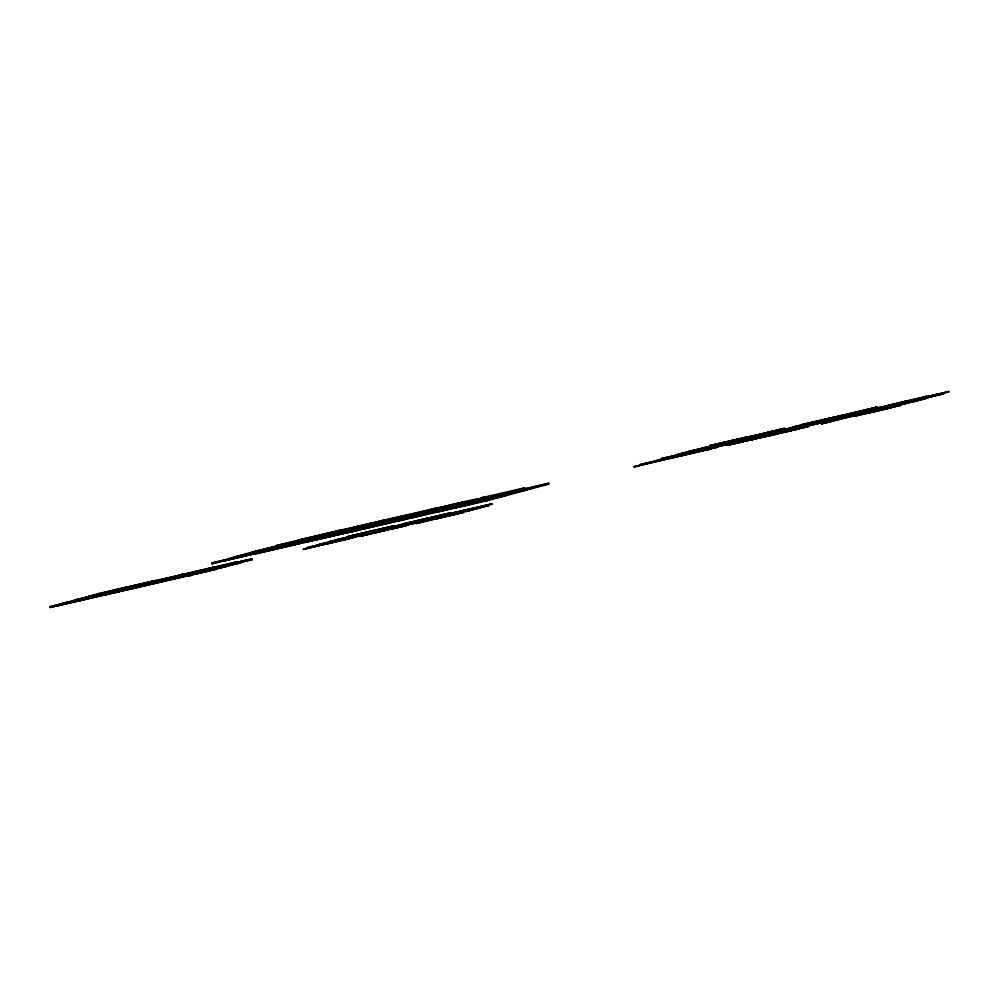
<?xml version="1.0" encoding="UTF-8"?>
<svg xmlns="http://www.w3.org/2000/svg" width="999" height="999" viewBox="0 0 999 999"><rect width="100%" height="100%" fill="white"/><g stroke="black" fill="none" stroke-linecap="round" stroke-linejoin="round"><path stroke-width="1.5" d="M74.051 601.311C73.689 602.285 75.599 600.911 85.664 598.176M75.162 601.061L74.85 601.748L75.824 600.886M127.797 588.723L127.61 587.924L78.421 600.187C80.295 600.899 75.862 601.972 77.223 600.486M78.072 601.111L77.123 600.486L77.31 601.286M86.276 598.826L86.289 597.926M87.825 597.502L88.012 598.301M87.475 597.627L87.35 598.476M87.7 597.564L87.662 598.413L87.587 597.627M91.271 596.715L91.458 597.514L88.187 597.877M96.491 595.254L88.911 597.739L90.085 597.015M89.735 597.127L90.185 597.764L89.81 597.177M90.385 596.952C92.195 597.09 89.648 598.226 90.734 596.84M99.663 595.042L99.788 594.28M100.787 594.792C99.688 592.769 101.261 596.053 100.025 594.218M101.286 593.955C103.759 594.53 96.978 593.556 95.704 595.716M111.988 590.983L112.175 591.783M113.174 590.684L114.897 590.309M116.171 590.059L116.621 590.696L116.433 589.897M116.321 589.947L116.146 590.471M125.2 587.824L115.722 589.909L116.471 589.66M125.824 588.024L125.375 587.387M126.036 587.212L126.486 587.849L131.993 586.525M128.596 587.462L127.622 587.612L127.747 586.838M133.591 586.413L127.697 587.537L128.409 586.663M131.306 588.049C133.179 588.773 128.746 589.835 130.107 588.349M130.956 588.973L130.769 588.174M130.832 589.023L130.644 588.236M132.904 587.687L133.092 588.486L133.017 587.687M133.866 588.311L133.679 587.512L133.741 588.361M134.403 588.186L134.216 587.387M142.957 584.89L142.832 585.651M143.269 584.827L143.719 585.451L143.619 584.702M143.681 585.564L143.494 584.765M136.139 587.462L144.405 585.426L144.992 584.452M146.054 585.014L145.642 584.278M145.742 584.989L145.866 584.215M145.704 585.127L145.529 584.328M146.628 584.79L145.604 584.378M146.179 584.153C147.989 584.29 145.442 585.426 146.528 584.04M155.519 581.905L156.431 581.381M156.231 581.356L156.418 582.155L156.468 581.231M156.119 581.356L156.806 581.93L160.427 580.531M157.455 581.743L157.068 581.156L157.705 581.755L158.716 580.744M168.843 578.746L167.657 578.945L167.782 578.184M168.307 578.771L168.431 578.009M169.318 577.772L169.268 578.683L168.656 577.946M168.794 578.846L168.319 578.059M169.193 578.533L169.281 577.909M170.692 577.509L171.566 577.272M171.441 578.046L182.442 574.437L177.984 575.636M172.502 576.898C171.928 578.596 173.951 577.509 172.765 576.972M180.994 575.024L181.643 574.9M182.28 575.049L181.818 574.413M183.729 574.837L183.541 574.038L185.215 574.05M179.37 575.986L184.378 574.662L184.191 573.863M186.089 576.348C185.739 574.138 191.084 577.672 192.869 574.163M161.526 581.118L161.713 581.918L186.738 576.173L186.551 575.374M186.438 575.436L186.626 576.236M189.997 574.587C191.883 575.299 187.45 576.373 188.811 574.887M189.648 575.511L189.198 574.875L190.722 574.5M189.348 574.762L189.535 575.561M198.589 573.001L198.489 572.527M199.763 572.027L199.251 572.814M200.374 571.503L200.2 570.704M200.125 572.577C201.049 570.279 202.909 572.764 202.322 571.241M201.311 571.528L201.773 572.165L201.661 571.416M201.835 571.041L201.386 570.404M202.198 571.291L202.185 572.002M202.859 571.116L203.034 571.915L197.64 572.714M210.714 568.856L210.901 569.655M218.294 567.082L211.089 569.168L211.488 569.88L232.555 563.898M180.282 575.137L155.607 580.456L105.744 593.918L105.931 594.717L159.415 582.442L159.241 581.643L212.824 567.295M237.912 562.412L237.725 561.613L212.7 567.357L213.149 567.994L213.361 567.182M213.249 568.943L213.624 568.181M213.361 568.344L245.317 560.451L214.498 567.819L214.585 568.743L214.285 568.006M214.385 568.718L214.51 567.944M142.944 584.715L142.757 583.928L226.486 564.71L226.348 565.484M227.672 564.41L228.122 565.047L233.666 563.561M254.295 554.108C250.499 555.182 255.644 551.76 254.832 553.983M253.559 553.471L254.008 554.108L254.121 553.309M269.28 549.837L222.515 561.288L261.214 552.297L257.168 553.483L256.98 552.697M232.33 558.379L273.152 549.013C272.203 546.253 280.195 549.113 281.393 546.853M272.839 548.975L274.438 547.814M278.134 547.065L278.584 547.702M279.495 546.615L277.647 547.976L286.713 545.904L267.52 550.649M280.032 546.49L280.207 547.29M295.667 542.932L295.479 542.132M295.379 542.944L294.917 542.307L296.391 541.908M299.438 541.221L298.052 542.007L306.693 538.961L276.561 545.879M300.162 541.895L300.287 541.133M316.608 536.838L317.27 536.251M317.008 536.413L319.355 536.463M318.556 536.75L318.369 535.951L276.036 545.666L276.224 546.465M317.432 536.226L317.994 536.925M320.941 535.826L321.765 535.214M321.84 535.951L321.391 535.314M322.515 535.839L322.053 535.202L321.953 536.013M338.024 531.056L338.848 530.444L339.31 531.081M343.281 529.845L341.183 529.957L341.059 530.719M347.29 532.767L345.879 533.041L346.004 532.267M346.541 532.142L347.003 532.779L347.103 531.967M346.191 533.066L348.089 532.479L347.64 531.843M351.248 531.868L349.837 532.13L349.962 531.356M350.499 531.231L350.949 531.868L351.061 531.068M351.548 531.118L352.048 531.58L350.149 532.155M366.758 527.072L367.42 526.485L367.682 527.322M368.044 527.097L368.519 526.186M368.144 527.16L367.957 526.361M367.607 527.285L369.917 525.973M371.116 525.736L372.477 525.274M371.915 525.449C371.99 526.598 374.2 525.998 373.014 525.162M388.648 521.603L387.25 521.865L387.375 521.091M390.921 520.916L390.472 520.279M393.893 520.829L391.433 521.116L391.333 520.192M394.88 520.004L394.468 519.53M408.666 516.083L408.791 515.309M409.727 516.021L410.264 514.91M409.328 515.184L409.515 515.984M412.35 515.134L411.888 514.497M412.749 514.41L414.223 514.01L414.485 514.747L413.948 514.173M413.286 514.285L415.184 514.485L414.56 514.785M415.309 513.711L413.761 514.597M431.181 510.002L431.843 509.115L432.03 509.902M431.206 510.039L430.744 509.403M434.165 508.616L436.113 508.229L435.976 509.003M434.702 508.503L436.251 508.841M439.535 510.814C437.487 512.375 445.304 509.615 448.364 509.028L464.373 504.245L464.635 504.982L464.835 504.245M397.752 520.354L397.939 521.153L440.272 511.438L440.084 510.639M443.481 509.902C444.967 511.575 441.233 509.665 443.219 510.764L444.23 510.526L444.043 509.727M444.58 509.602L444.767 510.402L487.1 500.699L505.944 495.604L505.769 494.805L480.969 501.436L416.795 516.058L416.608 515.259L527.372 489.822L527.185 489.023L508.329 494.118L508.516 494.905L211.788 563.011L211.963 563.811L258.291 552.809M458.653 506.031L462.512 505.044M460.664 505.993L460.489 505.194L459.665 506.218M462.612 505.132L466.933 503.796C470.729 504.17 485.839 497.714 486.051 499.188M463.436 504.52L463.623 505.319M464.098 504.408L464.547 505.044M465.646 504.745L465.534 504.108M464.523 504.22L465.084 504.92M481.156 499.95L492.307 496.79M438.211 510.277L438.024 509.478L480.357 499.762C489.023 498.763 479.058 499.213 482.092 500.212M481.58 498.164L393.931 521.228L394.106 522.027L304.957 542.482L304.77 541.683L323.626 536.588L412.774 516.133L412.962 516.933L394.817 521.103M482.679 497.864L483.816 497.29L483.691 498.051M485.114 499.05L485.789 498.464M487.062 498.963L486.875 498.164L485.876 498.389M486.775 498.976L486.326 498.339M487.599 498.838L487.412 498.039L548.601 483.241L548.788 484.04L529.932 489.123L416.945 514.985M504.045 493.768L462.013 502.997L462.2 503.796M505.357 493.481L504.233 494.093L506.53 493.269M505.444 493.556L524.737 487.837L524.925 488.636L513.324 491.77M869.018 410.464L886.3 406.705M100.674 594.03L100.887 595.204L79.957 599.999L101.661 594.542M104.308 594.043L104.121 593.244M123.314 589.298L112.288 591.046L133.716 586.338M113.524 590.571L133.654 586.076M115.784 590.072L115.422 590.909M115.622 590.983L115.434 590.184L115.971 590.871M143.456 585.614L112.762 592.794L137.238 587.05L114.56 592.594M172.228 577.097L172.415 577.897M197.864 572.327L198.052 573.126M200.849 570.529L199.9 571.191M198.526 572.14L198.938 572.877M198.751 572.09L198.626 572.852M199.413 571.903L199.588 572.702M206.306 569.742L213.811 567.807M215.172 567.769L215.359 568.568M214.348 568.856L214.161 568.056M224.288 566.058L224.425 565.284L224.101 565.971M224.95 565.884L224.763 565.084M312.412 538.736L306.356 540.659L312.412 538.736C300.974 542.544 286.638 542.707 276.261 548.201M278.396 546.903L276.636 547.789M278.746 547.689L278.559 546.89M298.676 542.182L298.501 541.383L294.093 542.919L295.192 542.619M295.854 542.032L296.041 542.832L295.929 542.07M296.016 542.007L296.953 541.733L254.62 551.448L254.807 552.247M296.204 542.807L296.703 541.933M299.812 541.121L300 541.92M315.534 536.813L319.917 535.601M317.62 537.025L317.744 536.251M319.493 535.901C338.536 530.844 313.898 536.001 324.25 534.715L384.053 520.117L384.24 520.916M338.848 530.444L337.1 531.63M365.959 526.885L366.146 527.672M371.378 525.574L370.442 525.849M484.365 499.637L504.27 494.493L460.002 505.244L459.902 506.256M461.501 504.857L460.751 505.931M480.094 499.925L495.879 496.203L493.456 497.14M506.068 493.731L505.881 492.932L504.882 493.169L501.773 493.981L501.96 494.78M503.246 493.581L502.31 493.856M374.388 523.863L374.912 523.851M394.48 518.693L394.98 518.668M336.563 532.842L337.212 532.629L336.213 532.817M354.458 527.772L355.257 527.622L353.471 527.822L355.194 527.36L343.731 529.87L349.488 528.571M377.872 530.594L374.375 531.093L383.042 529.033L379.62 529.77M379.757 530.094L383.104 529.308M763.748 434.253L752.409 436.613L766.845 433.191L752.884 436.276M765.134 433.666L766.907 433.466L761.201 434.677M142.133 584.565L139.947 585.002M386.913 528.346L470.292 508.841L461.513 511.426M521.853 490.359L522.502 490.159L510.477 493.106M915.196 400.199L943.793 393.756L920.703 399.275L934.102 395.729M925.012 398.264L934.165 395.991M141.234 584.815L143.819 584.315M363.736 525.724L364.822 525.399L361.601 526.023M363.798 525.986L364.885 525.661L364.073 525.786M397.202 520.854L355.232 530.744L387.575 522.814L381.868 524.038M378.858 530.157L388.773 527.697L386.85 528.071M769.48 432.679L777.135 431.318L769.417 432.417M83.729 598.251L83.079 598.451L85.002 598.076M268.007 548.551L266.92 548.876L267.707 548.763M223.664 565.559L222.964 565.771L225.112 565.334M314.91 538.948L315.272 538.773M501.311 494.43L500.149 494.767L548.601 483.241M501.373 494.692L500.212 495.042L503.771 494.305M470.691 509.178L470.529 509.29M912.911 400L911.75 400.349L937.249 394.293L934.889 395.217M900.436 403.034L915.896 399.188L910.189 400.974M121.816 588.723L123.776 588.349L121.291 588.935M331.518 532.842L330.719 533.079L334.79 532.23M448.126 507.467L447.152 507.754L459.94 504.982M439.385 510.039L448.189 507.729M368.706 531.793L370.679 531.431M368.768 532.055L393.531 525.936L348.701 536.288L393.531 525.936M743.056 438.149L742.257 438.374L751.86 436.276M743.119 438.411L742.319 438.648L744.205 438.286M859.789 413.299L858.815 413.586L880.119 408.878L849.375 415.784L854.694 414.31M117.258 591.083L117.72 590.896M117.32 591.346L117.782 591.158M130.407 587.837L131.044 587.649L128.871 588.049L130.981 587.375L128.809 587.787M345.691 530.744L346.753 530.432L345.367 530.631M345.754 531.006L346.815 530.694L345.429 530.906M110.002 591.945L123.339 588.823M311.825 538.224L310.951 538.473L314.523 537.749M203.321 570.541L207.829 569.605M356.893 535.027L358.516 534.74M450.274 513.886L451.623 513.374M723.363 443.531L722.489 443.781L726.061 443.044M723.426 443.793L722.552 444.043L726.123 443.319M878.895 407.854L877.984 408.116L886.413 406.281M154.196 581.58L153.521 581.768L155.357 581.43M184.078 575.774L183.429 575.961L192.72 574.163L184.141 576.048M384.328 521.091L385.439 520.766M797.04 426.336L795.928 426.66L811.525 423.439L795.991 426.923L797.102 426.598M734.315 440.422L733.079 440.834L747.789 436.775L709.702 445.629L738.186 439.098L733.004 440.509L735.851 440.284M197.352 571.952L202.26 570.616M445.067 514.797L444.168 515.084L463.336 510.714L453.421 513.723M445.129 515.059L444.23 515.347L449.125 514.298M870.316 409.815L868.818 410.289L907.167 401.198L878.346 407.854L898.089 403.696M114.76 591.396L114.947 592.182L103.634 595.242L50.137 607.517L49.95 606.718L61.264 603.658L116.296 590.971L116.483 591.77L89.922 597.926L89.972 597.015M99.5 594.767L62.8 603.246L63.062 604.22L64.71 603.496M153.496 581.78L153.309 580.981L99.813 593.256L88.499 596.303L88.686 597.102M211.788 563.011L280.344 546.515M233.504 558.329L233.204 557.23L252.06 552.135L294.393 542.432M254.62 551.448L315.809 536.65M276.036 545.666L337.225 530.856M60.115 604.47L108.854 592.769L87.175 598.101M72.852 601.023L74.575 600.561M82.505 598.139L112.175 591.308M88.824 596.428L114.535 590.759M234.74 557.729L228.621 558.816L276.386 547.427M249.912 553.346L297.964 541.92M266.046 548.713L306.693 538.961M298.164 540.322L301.024 539.547M228.684 559.09L309.952 539.772L271.353 549.05M50.137 607.517L60.04 604.845M62.987 604.045L72.89 601.373L69.081 602.385L70.929 601.673M78.671 599.812L82.905 598.663M211.963 563.811L230.819 558.728L230.632 557.929M244.992 554.895L249.338 553.721M256.256 551.86L260.602 550.674M263.511 549.9L267.857 548.726M282.03 544.892L286.376 543.718M75.512 600.849L79.895 599.737M69.018 602.11L110.452 592.295M76.96 600.649L78.734 600.212M87.787 597.652L86.826 597.802M88.024 597.589L89.386 598.051M88.923 597.414L91.583 596.74M100.874 594.118L102.235 594.58M101.773 593.943L104.433 593.269M112.288 591.046L109.415 591.833L111.563 591.396M113.724 590.646L114.373 590.471M114.635 590.471L118.831 589.023L114.823 590.272L115.01 591.071M125.687 587.412L126.349 587.237M127.485 587L129.42 586.85M74.026 601.635L74.688 601.46M75.325 601.336L75.986 601.161M61.538 603.796L100.887 595.204M86.001 598.413L86.651 598.226M87.949 597.926L87.3 598.114L89.96 597.602L87.462 598.051M99.725 594.705L100.799 594.467M101.036 594.405L101.686 594.23M106.269 592.857L112.512 590.921M125.849 587.699L126.511 587.524M74.188 601.922L74.85 601.748M76.935 600.973L77.597 600.799M102.435 595.354L81.144 599.962L107.08 593.818L79.62 600.337M83.466 599.612L86.913 598.401M89.785 597.502L90.859 597.265L87.2 597.902M91.096 597.202L96.054 596.166M101.761 594.268L102.41 594.093M105.195 593.718L102.585 593.656L127.61 587.924M111.863 591.745L116.571 590.322M116.796 590.259L116.97 589.772M127.46 587.325L128.109 587.15M101.948 594.967L76.461 601.473L76.274 600.674M87.275 598.438L88.811 598.014M89.073 598.026L92.62 597.115L91.683 597.027M97.04 595.953L91.896 597.052M101.923 594.555L102.572 594.38M112.225 591.858L124.063 588.374M252.747 553.758L254.97 553.209M185.127 575.499L184.94 574.7L75.649 599.775L153.309 580.981M252.735 554.083L253.821 553.796M254.033 553.783L255.132 553.496M256.706 552.859L258.916 552.297L258.791 553.071L301.124 543.356L356.543 529.482L346.803 532.055M237.762 557.042L263.299 550.636M272.677 548.701L273.776 548.401M295.404 542.619L296.666 542.22M298.077 541.683L349.875 529.22M318.082 536.438L316.346 536.525M318.294 536.438L384.053 520.117M339.335 530.756L337.762 530.744M340.909 530.119L343.119 529.57M256.693 553.184L257.804 552.559L258.254 553.196M279.408 547.09L280.507 546.803M284.203 545.804L288.748 544.867M313.124 537.874L339.435 531.456L331.343 533.841M322.24 535.526L323.339 535.227M107.08 593.818L83.404 599.35M140.934 585.801L112.7 592.532L168.819 579.632M137.225 586.138L125.637 589.035L176.386 576.51M200.549 570.566L202.198 569.83L151.261 582.117M252.897 554.37L255.107 553.821M256.855 553.458L257.942 553.171M268.494 549.825L255.657 552.947L255.844 553.746L295.754 544.118M271.016 550.024L263.699 551.398L265.846 551.111M267.457 550.387L269.53 550.112M276.798 548.076L278.209 547.802M278.271 547.677L279.358 547.377M295.105 543.106L296.328 542.045M299.688 541.895L301.099 541.633M306.393 539.872L312.799 538.349M321.104 536.113L322.202 535.814L320.292 535.614M324.5 534.977L326.461 534.165M338.236 531.268L335.164 531.818M107.143 594.08L78.958 600.836M112.7 592.532L163.711 580.506M261.214 552.297L270.866 549.75M272.19 549.338L274.7 548.651L274.513 547.852M285.389 545.829L290.809 544.368M301.623 541.508C296.366 543.194 302.622 540.409 299.9 541.058L300.087 541.858M314.835 537.874L318.943 536.763L318.756 535.963M323.551 535.514L321.503 536.076L321.316 535.277M116.483 591.77L123.551 589.86M147.84 583.304L125.574 588.773M315.284 537.962L321.391 536.313L249.85 553.084M339.435 531.456L328.459 534.253M105.931 594.717L239.373 563.124L239.186 562.325L185.339 574.762M128.671 588.573L118.781 591.246L118.594 590.446M135.876 586.625L131.631 587.774L131.443 586.975M118.931 591.42L139.735 586.65L118.931 591.42L120.667 590.659M129.845 588.511L131.618 588.086M161.975 580.694L135.477 587.237M153.621 582.38L144.917 584.403L145.105 585.202L141.671 585.289L142.258 585.926M157.318 581.143L154.508 582.105M170.33 577.959L161.301 580.269M180.22 574.875L182.78 574.213L182.954 575.012M309.952 539.772L272.927 548.788M129.82 588.836L130.469 588.661M132.755 587.849L133.404 587.674M136.251 586.775L133.779 587.412M143.332 585.189L140.022 585.726M144.718 584.615L145.379 584.44M146.716 584.128L147.065 583.916M156.181 581.718L152.722 582.305M157.567 581.143L158.229 580.968M159.503 580.993L158.379 580.769L162.912 579.944M167.495 578.671L168.144 578.496M168.369 578.433L169.031 578.259M170.417 577.672L171.079 577.497M183.267 574.2L183.928 574.025M185.04 573.776L184.078 573.926M301.923 541.021L362.625 525.899L362.812 526.698L358.466 527.872M131.119 588.536L131.781 588.361M132.73 588.174L133.391 587.999M137.238 587.05L134.291 588.161L138.037 587.3M139.673 586.388L138.486 587M143.094 585.314L143.744 585.127M143.968 585.077L145.355 584.765M145.579 584.702L146.653 584.465M146.878 584.403L147.54 584.228M152.173 583.016L155.032 582.242M156.818 581.605L158.204 581.293M168.794 578.371L169.443 578.196M171.279 577.759L172.352 577.522M172.59 577.459L173.239 577.285M183.254 574.525L183.903 574.35M333.629 534.74L326.373 536.7L326.186 535.901L434.203 510.352L434.378 511.151M347.789 530.919L347.602 530.119L366.458 525.024L455.619 504.57L455.806 505.369M369.205 525.124L369.018 524.325L387.874 519.243L477.035 498.788M129.982 589.123L130.644 588.948M131.094 588.861L131.756 588.686M143.956 585.402L144.605 585.214M144.855 585.227L150.986 583.366M155.494 582.155L152.048 583.079L157.792 581.73M260.002 552.684L299.138 543.543L263.699 551.398M134.665 588.024L132.255 588.673L132.068 587.874L134.678 587.487M169.505 578.558L164.41 579.707M176.411 576.798L174.763 577.522M381.78 523.588L316.333 539.198M326.748 536.388L329.495 535.639M412.475 514.572L465.534 501.535L380.582 521.84M390.821 518.793L423.526 511.575M323.988 537.187L329.795 535.614M339.31 532.991L383.479 522.052M379.882 522.09L383.391 520.804M189.448 573.788L185.514 574.875L252.223 559.652L252.035 558.853L227.023 564.585L228.147 564.722M211.9 567.644L213.674 567.207M304.957 542.482L323.813 537.387M351.623 529.945L348.813 530.993M359.39 527.784L363.748 526.61M176.623 577.31L175.137 577.984M345.367 532.704L357.23 530.144L316.458 539.722L379.533 524.7M348.601 530.856L357.13 528.271M176.686 577.572L174.725 577.772L176.511 577.572M186.526 574.862L189.398 573.638M213.174 567.669L213.836 567.482M159.415 582.442L180.757 576.685M183.054 576.161L185.876 575.387M188.536 575.049L194.256 573.289L187.862 575.074L188.049 575.874M226.411 564.672L237.725 561.613M345.741 532.43L347.952 531.88M398.489 519.642L401.348 519.155L349.7 531.518M368.444 526.673L369.53 526.373L326.685 536.113M370.067 525.836L422.565 513.149L386.001 521.928M390.784 520.304L386.001 521.815M385.951 521.078L412.2 514.522M423.464 511.313L412.899 514.26L413.087 515.059M433.154 508.853L428.971 510.214M200.524 572.677L216.696 568.756L174.425 578.633M185.627 575.711L186.289 575.536M186.751 575.461L187.4 575.287M200.262 571.815L195.28 573.513M200.512 571.815L203.172 571.141M210.452 569.018L211.101 568.843M211.913 568.556L213.274 568.631L191.234 573.826L210.477 569.23L207.755 569.805M226.211 564.872L227.984 564.447M369.642 526.136L373.326 525.187M391.059 520.354L397.265 518.493M433.903 508.778L436.113 508.229M185.614 576.036L186.264 575.861M186.913 575.749L187.575 575.561M211.726 569.043L225.462 565.084M230.12 564.023L232.005 563.798L225.899 565.009M345.716 532.754L346.815 532.455M347.015 532.455L348.114 532.155M387.088 521.578L388.174 521.291M390.946 520.591L389.373 520.579M408.504 515.796L409.59 515.509M409.802 515.496L410.739 514.922L410.527 515.759M412.362 514.81L410.801 514.797M431.019 509.715L417.145 513.174M431.218 509.715L432.317 509.415M188.524 575.374L189.173 575.199M189.822 575.074L198.901 572.976M201.149 571.965L188.948 575.511M201.373 571.903L202.447 571.665M202.672 571.603L203.334 571.428M213.998 568.493L213.336 568.668L226.336 565.796L226.523 566.595L188.886 575.686L188.699 574.887M214.223 568.431L220.579 566.533M216.533 567.907L218.282 567.707M220.454 566.845L225.899 565.684L225.712 564.885L199.45 571.028M345.879 533.041L348.089 532.479M349.675 531.843L350.761 531.555M350.974 531.543L357.167 529.882M351.923 531.168L361.238 528.783L359.215 529.607M367.033 527.272L359.478 529.42M366.496 526.76L369.505 526.698M372.39 525.761L373.489 525.462M379.245 523.926L381.468 523.601M383.266 522.827L385.651 522.19M387.25 521.865L388.336 521.565M391.034 520.679L392.132 520.379M394.905 519.68L393.331 519.667M405.232 516.958L410.876 515.534M425.224 511.488L432.592 509.215M435.177 508.803L436.276 508.516M185.777 576.323L187.55 575.886M200.399 572.415L194.181 573.975M200.649 572.427L207.68 570.579M210.589 569.617L219.618 567.682M358.479 530.119L348.826 532.417L348.651 531.618L355.619 529.795M371.578 526.273L378.221 524.475M391.196 520.954L392.295 520.666M408.978 516.108L410.601 515.696M421.303 512.849L433.341 509.652M117.245 591.658L117.058 590.859L239.186 562.325M252.035 558.853L240.734 561.9L240.909 562.699M391.521 520.991L392.607 520.691M413.474 515.084L415.497 514.51M218.968 568.194L232.48 564.485L218.906 567.932M434.565 510.214L431.718 510.976M456.493 504.195L452.372 505.094L455.307 504.582M455.644 504.782L452.947 505.781M481.605 497.839L483.816 497.29M419.742 514.76L452.285 507.292L441.633 510.289L441.82 511.088M439.373 509.74L516.121 491.658L462.624 504.807M505.919 493.868L505.194 493.194L457.28 504.982L481.393 499.475M483.978 497.564L482.405 497.552L524.737 487.837M394.106 522.027L413.898 516.845M425.162 513.798L326.186 535.901M438.399 510.064L527.622 488.886M477.222 499.587L466.383 502.547L469.78 501.86M427.609 513.586L409.99 518.244L422.702 514.81M420.629 515.746L427.672 513.848M452.285 507.292L444.78 509.602M495.629 495.891L457.217 504.72L465.596 502.659M438.723 511.101L440.934 510.539M462.35 504.757L457.892 506.168M483.766 498.976L479.557 500.324M500.811 494.83L484.04 499.013L487.724 498.064M438.698 511.426L439.797 511.126M442.682 510.189L482.355 500.399M481.543 499.85L482.629 499.562M515.771 491.533L525.649 488.723L480.107 499.875M505.469 493.231L507.842 492.969M440.01 511.126L441.096 510.826M442.657 510.514L443.756 510.214M443.956 510.214L445.054 509.915M463.911 504.832L465.172 504.433M465.384 504.433L465.996 503.821M483.928 499.263L347.602 530.119M486.588 498.651L484.852 498.738M486.8 498.651L487.887 498.351M489.335 497.964L492.157 497.202L472.377 501.386M438.861 511.7L441.071 511.151M443.256 510.202L462.5 505.369M475.199 501.948L480.756 500.624M307.005 547.539L355.869 536.388L330.894 541.982M319.755 544.105L368.306 533.029L350.849 536.75L362.974 533.566M329.458 541.483L360.015 534.465M335.776 539.772L358.691 534.727L335.839 540.047M348.701 536.288L350.412 535.826L348.763 536.55M460.989 506.043L457.242 507.33L462.075 505.669L461.888 504.87M462.774 505.407L466.446 504.458M468.668 503.833L472.739 502.734M476.585 501.86L480.507 500.511M487.874 498.676L479.807 500.824M501.136 495.067L503.508 494.418M307.068 547.814L331.693 541.733M504.27 494.493L488.986 498.276M525.649 488.723L515.709 491.271M348.014 539.073L349.338 538.436L325.911 544.18C330.294 542.757 321.69 545.017 326.648 543.943L303.421 549.35L333.229 542.17L309.952 547.302M502.31 495.579L480.969 501.436M303.421 549.35L305.082 548.613M317.882 545.017L316.034 545.716L355.869 536.388M333.167 541.908L331.631 542.632M335.364 540.983L341.908 539.547M359.303 534.652L380.607 529.42L356.431 535.439L361.563 534.178M364.91 533.329L363.174 534.09M370.229 531.893L372.09 531.68M328.109 543.306L354.033 537.162L332.43 542.42M332.367 542.157C337.512 541.008 327.235 543.881 331.568 542.37M344.742 539.273L338.549 540.484L340.334 540.284M352.872 536.613L364.935 534.215L352.147 537.287M338.611 540.746L341.97 539.81M347.777 538.286L345.154 538.698L346.928 538.511M350.337 537.549L352.085 536.8L342.969 539.472M359.066 535.289L368.244 532.754M380.607 529.42L352.435 536.451L365.547 533.254M379.508 529.395L386.413 527.634L379.57 529.657M508.516 494.905L527.372 489.822M326.848 543.081L347.839 538.548M344.193 538.886L368.306 533.029M380.669 529.682L365.172 533.491M417.295 522.627L359.603 535.614L385.539 529.745M367.495 533.478L365.909 534.19L475.087 508.578M372.602 532.842L372.527 532.117L380.269 530.032L479.508 507.242L456.755 512.949M427.247 518.481L419.343 520.616L429.395 517.782L398.214 525.462L449.163 513.174L428.084 518.294M404.333 523.526L427.185 518.219M330.369 542.694L354.033 537.162M378.109 530.844L384.116 529.208L372.527 532.117M325.849 543.918L354.096 537.425M359.665 535.876L410.601 523.588L384.79 529.982M372.59 532.38L457.53 512.287M398.214 525.462L399.875 524.737M382.405 530.869L359.79 536.413L384.19 530.394M365.834 534.49L386.625 529.732M373.027 532.542L419.817 521.953L373.089 532.817M385.664 529.133L391.596 527.534M359.79 536.413L384.253 530.656M375.362 531.918L385.477 529.482M393.781 527.16L390.984 528.196M384.727 529.72L397.477 526.66L394.605 527.897L396.091 527.21M410.502 522.927C397.49 526.111 413.936 521.94 407.392 523.876M398.726 526.461L396.803 527.31L406.256 525.062L402.772 525.986L404.345 525.274M419.817 521.953L397.914 526.923L398.788 526.735M413.024 522.639L417.969 521.466L413.087 522.902M425.911 519.118L427.772 518.906M387.275 529.845L390.109 528.833L359.727 536.138M423.401 520.117L425.124 519.655M423.376 520.142L421.715 520.866L424.937 518.981M449.163 513.174L398.151 525.199M447.502 513.911L449.225 513.436M430.132 518.881L410.352 523.364L430.132 518.881L428.209 519.68M438.773 516.995C442.969 516.058 433.204 517.907 443.294 515.809L465.184 510.789L461.338 511.938M438.261 517.619L430.457 519.567L469.18 509.989L449.662 513.786L454.72 512.674M456.518 512.437L454.021 512.737L478.908 506.868M443.993 516.545L457.979 513.711L415.909 523.513L444.667 516.608M469.006 509.54L444.605 516.058L359.603 535.614M450 514.098L451.685 513.648M454.083 512.999L455.719 512.275M457.842 511.925L460.177 511.575M415.909 523.513L427.36 520.654M461.451 511.163L492.27 503.796L476.036 508.116M453.309 514.348L435.901 518.856L439.897 517.769M452.597 514.223L459.315 512.762M465.184 510.789L460.614 512.175M437.075 518.406L446.478 516.083L444.255 516.97M492.27 503.796L464.685 510.389L489.16 505.207L460.477 512.137M479.508 507.242L460.414 511.875M458.441 513.211L466.521 510.751L452.659 514.485L458.304 512.674M465.934 511.538L479.433 507.829L465.934 511.538L472.24 509.827M640.222 464.398L721.603 445.616L718.443 446.191M727.235 444.093L661.45 458.653L742.282 439.747L703.758 449.562M677.647 454.283L718.356 444.805M688.161 451.448L726.31 442.857L688.224 451.71L718.293 444.53M640.284 464.66L721.603 445.616M661.513 458.928L664.323 457.879M709.765 445.891L712.562 444.855M710.739 449.113L671.54 457.992L718.518 446.728L634.115 466.87L680.881 455.407M645.042 463.636L683.791 454.907L645.104 463.898L647.889 462.862M634.115 466.87L636.912 465.821M740.122 440.084L751.036 437.025L713.174 445.954L762.886 434.19L734.015 441.633M735.626 440.072L784.415 428.371L754.52 436.063M768.194 432.692L736.912 440.047L749.188 436.451M674.05 457.305L669.954 458.641M684.902 454.383L679.12 456.218L718.518 446.728M694.305 451.785L700.287 450.162L687.387 453.096M712.25 446.94L715.259 446.128L712.312 447.202M717.145 445.991L722.265 444.293M738.124 440.01L733.703 441.433L744.692 438.611M745.516 437.949L749.899 437.112M675.361 457.242L677.372 456.406M724.013 444.305L698.139 450.524L700.948 449.475M751.036 437.025L715.883 445.729M708.166 448.963L705.144 450.062L708.229 449.225M742.282 439.747L726.885 443.531M769.892 432.217L772.564 431.206L736.912 440.047M784.415 428.371L751.922 436.551M710.676 448.851L708.428 449.737M802.509 427.547L727.934 444.767L812.874 424.463L769.754 434.677M727.871 444.505L869.492 411.75L760.351 436.288M834.227 418.981L749.487 438.948L762.312 435.202L891.158 405.894M792.12 427.147L877.134 407.105L792.182 427.41L835.114 417.145M805.281 423.601L802.484 424.637L840.571 415.784M727.934 444.767L770.991 434.29M738.348 441.958L741.033 440.946M792.182 427.41L794.992 426.373M749.425 438.686L853.683 414.285L860.476 411.813L855.781 413.374M727.996 445.03L768.768 435.452L727.996 445.03L765.796 436.251L763.273 437.212M766.433 435.801L772.901 434.615L738.224 442.557L741.158 441.483M752.359 438.449L750.162 439.048L793.056 429.17L789.759 429.782M772.589 432.992L782.217 430.394M728.046 445.304L768.83 435.714M738.224 442.557L741.208 441.745M752.422 438.723L750.224 439.31L788.423 430.357M772.652 433.254L778.159 431.768M782.379 430.706L780.057 431.618M792.307 427.847L785.476 429.62L791.183 428.321M783.591 430.02L859.065 412.425M751.947 439.135L791.058 429.857L788.711 430.119M827.409 419.33L877.134 407.105M768.768 435.452L752.484 439.597L776.435 433.666M738.161 442.282L772.839 434.353M793.056 429.17L791.533 429.233L798.501 427.709M814.073 423.214L811.263 424.263L814.135 423.489M785.202 431.468L808.74 426.161L763.835 437.125L766.77 436.051M801.897 427.235L805.431 426.136L789.685 429.857L828.034 420.941L789.747 430.132M805.494 426.398L793.468 428.833L828.034 420.941M812.424 424.001L815.671 423.126M816.832 422.527L825.074 420.579L816.895 422.802M772.901 434.615L770.753 434.915M788.673 430.419L786.038 430.844L791.058 429.857M793.531 429.108L795.541 428.284M877.197 407.38L874.262 407.879M834.415 419.205L831.905 420.179M842.082 417.42L845.329 416.271L821.328 422.028M855.718 413.099L876.922 408.017M821.315 423.027L823.9 422.34M807.479 424.775L912.424 400.149M831.405 420.604L834.215 419.555M879.495 409.14L927.721 397.227L858.753 413.324L871.54 410.552M870.379 410.077L910.951 400.487M885.151 406.019L926.635 396.253L924.662 397.065M861.5 413.986L821.578 423.813L834.24 420.117L891.645 407.192L886.051 408.379M878.408 408.129L881.168 407.093M878.958 408.116L883.153 406.705M821.578 423.813L840.671 419.043M893.943 404.308L889.672 405.457L895.366 403.921M892.931 404.77L904.819 401.436L897.601 403.671M885.526 408.154L927.509 397.852L856.38 415.184L863.885 412.874L738.286 441.683M883.978 406.955L948.988 391.483L920.703 399.275M926.635 396.253L923.65 397.34M894.018 406.231L883.328 409.128L906.056 403.072L854.857 415.771L872.651 411.875L834.24 420.117M871.727 410.914L880.119 408.878M886.363 406.98L884.053 407.217L949.05 391.745M854.919 416.046L873.064 410.764L865.559 413.074M884.14 408.129L927.721 397.227M903.758 402.772L881.255 407.967M856.917 415.484L871.44 411.563M872.651 411.875L868.843 412.912L872.589 411.613M895.966 405.219L915.871 400.062L895.903 404.945M948.988 391.483L911.812 400.611M883.328 409.128L915.409 400.749L904.894 403.584M927.509 397.852L904.957 403.846M914.197 401.723L927.572 398.114M344.63 530.694L317.145 537.275M129.683 587.437L118.219 590.147M218.232 566.82L197.203 571.74L202.148 570.691M236.151 562.999L232.367 563.936M531.093 487.899L497.252 495.891M465.184 510.164L458.641 511.775M465.247 510.427L458.703 512.037M903.845 402.098L899.075 403.309M933.678 395.542L927.372 397.115M365.047 525.174L353.871 527.922M314.847 538.673L311.151 539.61M124.251 588.673L120.017 589.722M137.063 585.227L132.617 586.313M142.557 583.953L118.032 589.435L146.628 582.854M229.508 564.722L213.461 568.531M223.888 566.021L216.271 567.869M213.524 568.806L223.951 566.283M511.101 493.294L487.787 498.951M321.428 544.205L319.33 544.78L328.209 542.632M321.491 544.467L319.393 545.042L327.797 542.782M364.772 533.941L377.947 530.719L375.761 531.131M377.36 531.168L373.926 532.042M664.16 458.466L660.676 459.415L676.211 456.443L673.276 456.955M664.223 458.728L660.739 459.69L674.949 456.468L670.341 457.442L672.789 456.78M463.224 511.213L472.465 509.215M768.518 432.579L761.113 434.403M365.384 525.924L383.841 521.441M79.608 599.687L78.521 599.962L80.907 599.5L78.671 600.062M78.584 600.237L80.969 599.762L78.734 600.324L79.583 600.074M139.573 584.964L141.821 584.365L139.885 584.727M444.293 509.015L449.188 507.804M190.659 574.238L189.735 574.525M332.28 541.183L330.032 541.795L331.968 541.421M345.754 537.899L347.352 537.487M330.756 541.858L332.342 541.446M679.607 454.12L682.255 453.446M672.727 456.518L670.279 457.18L674.887 456.206M437.624 517.582L436.126 517.981L439.622 517.232L430.394 519.305L438.199 517.357M437.687 517.844L436.188 518.244L446.715 515.372L442.182 516.595M89.148 597.015L90.197 596.74M135.052 585.976L136.076 585.689L134.428 586.026M337.212 540.359L335.851 540.721L337.487 540.384M370.592 532.767L372.277 532.305L370.229 532.729M396.191 526.236L394.193 526.785L396.153 526.373M406.63 523.951L407.754 523.663M734.465 440.509L713.099 445.616L762.886 434.19M476.773 502.485L479.458 501.81M476.835 502.759L479.52 502.072M209.053 570.879L211.014 570.367L202.772 572.177M455.956 513.961L457.917 513.436L454.557 514.148M888.436 408.329L891.707 407.467L886.113 408.641M341.084 531.905L343.344 531.356M665.272 458.191L685.726 453.346M311.213 539.872L313.424 539.323M109.615 592.882L112.05 592.232M113.411 592.057L115.697 591.495M109.678 593.156L112.113 592.494M113.474 592.32L115.759 591.758M799.687 425.649L808.616 423.489M743.293 439.323L750.324 437.649M743.356 439.585L750.386 437.912M370.392 532.342L368.019 532.929L372.215 532.042L368.581 532.979M853.683 414.947L845.766 416.983L861.213 413.786L845.828 417.245L853.745 415.209M352.447 527.847L360.964 525.636L349.513 528.833M365.547 525.774L360.052 527.097L361.076 526.411M359.977 526.96L361.139 526.673M494.755 496.428L491.408 496.903M392.083 521.928L372.24 526.648M445.342 508.978L448.151 508.291M445.404 509.24L448.214 508.566M683.578 453.121L686.201 452.472M390.06 527.834L385.901 528.746L388.136 527.897M926.71 397.103L903.009 402.472L912.474 400.661M857.816 414.098L860.788 413.374M278.771 546.041L281.543 545.367M332.23 533.928L334.415 533.391M393.906 519.055L399.937 517.869M121.616 589.635L123.576 589.16M121.678 589.897L123.639 589.422M742.806 440.022L748.875 438.474L741.882 439.947M338.811 539.685L335.789 540.459L339.185 539.735M409.453 522.964C401.148 524.85 415.01 522.002 406.893 524.013M328.271 542.894L325.162 543.693L327.922 543.106M411.613 522.377L401.148 524.925L409.815 523.026M928.67 397.115L933.428 396.116M477.897 507.917L483.391 506.555L480.057 507.255M340.746 530.769L352.023 528.146M340.809 531.043L347.677 529.095M359.99 526.835L365.484 525.499M255.881 552.072L258.579 551.423M381.256 521.878L373.813 523.788L380.706 522.277M377.197 523.139L379.945 522.477M317.482 538.224L309.815 540.047M312.462 539.71L317.545 538.486M442.145 509.64L447.24 508.416M129.77 587.512L127.41 587.749L133.891 586.226M124.326 589.06L126.91 588.436M143.044 584.228L140.297 584.89L143.107 584.49M778.521 431.006L751.523 437.025M792.856 427.447L785.414 429.358L798.451 426.411L775.711 431.593L797.552 426.648M149.226 582.904L151.698 582.305M667.544 457.917L676.123 455.856M112.4 592.295L105.195 593.943M232.305 563.673L238.324 562.412M112.462 592.569L101.786 595.079M188.187 574.75L190.222 574.25M188.249 575.012L190.285 574.525M398.589 525.374L394.13 526.523L398.264 525.624M323.414 543.706L328.571 542.482M375.824 531.018L378.596 530.344M323.476 543.98L328.621 542.744M388.686 528.159L385.876 528.558L390.01 527.572M479.27 507.017L485.227 505.482L473.139 508.778M353.209 528.321L346.341 529.945M392.02 519.118L394.518 518.518M352.21 528.833L353.284 528.583M475.299 502.847L468.056 504.557M475.362 503.109L468.119 504.82M687.437 452.172L689.934 451.573M771.653 432.667L758.004 435.789M790.109 428.271L775.773 431.868L788.436 429.133M803.683 424.95L806.181 424.35M146.628 583.441L154.957 581.256L141.346 584.527L148.938 582.892M719.667 446.203L727.147 444.33L717.769 446.366M213.524 568.056L216.446 567.644M862.062 413.062L869.043 411.413M930.094 396.89L943.73 393.481L926.51 397.215M192.445 573.801L194.73 573.251L191.234 574.013M192.507 574.063L194.793 573.526L191.296 574.275M334.64 540.609L337.637 539.885M349.712 536.913L352.697 536.188M366.92 532.804L373.501 531.118L366.983 533.066M334.702 540.871L337.699 540.159M384.59 529.12L378.921 530.419M354.695 536.688L359.178 535.551L352.934 536.888M354.757 536.95L359.24 535.826L353.621 537.037M259.927 551.098L262.949 550.374M333.117 533.841L335.664 533.229M333.179 534.103L335.726 533.491M340.06 533.116L350.462 530.656M365.322 527.122L368.294 526.423M514.66 492.395L522.564 490.422L521.828 490.546M378.933 525.237L387.637 523.089L373.676 526.161M695.604 450.624L688.149 452.485L693.83 451.286M810.876 423.077L838.373 416.933M810.938 423.339L829.058 419.081M790.471 430.544L799.175 428.384L793.468 429.607M167.308 579.008L169.78 578.421M131.831 587.837L126.136 589.472L136.214 587.075M139.036 586.126L144.805 584.765L139.098 586.401M230.944 564.572L236.426 563.211L228.222 565.009M231.006 564.847L236.488 563.486L228.284 565.272M353.883 535.988L356.044 535.464M368.294 533.391L371.353 532.667M397.852 526.66L399.2 526.623M439.373 517.07L441.733 516.52M477.959 508.191L483.454 506.83L480.119 507.529M397.265 527.709L402.497 526.423L388.311 529.308M304.583 539.098L310.377 537.737M352.535 528.234L337.412 531.48M279.57 545.704L283.916 544.68M386.85 520.841L364.123 526.023L376.773 523.301M362.512 527.684L341.92 532.854M365.472 526.985L375.799 524.537M346.341 531.805L350.774 530.756M511.251 493.031L532.13 487.912L521.84 490.084M720.529 443.643L703.521 447.839L727.072 442.819M510.539 493.369L532.192 488.186L521.903 490.347M719.143 444.255L703.583 448.114L721.203 444.28M692.619 450.936L695.516 450.249L688.086 452.222L712.299 446.803M791.445 427.959L798.388 426.148M810.089 423.139L826.498 419.28M811.613 423.052L814.535 422.365M675.461 455.856L685.789 453.608M741.395 440.359L733.491 442.195M715.359 446.94L727.085 444.056L717.707 446.091M715.421 447.202L736.238 441.858M753.458 438.161L790.346 429.408M754.994 438.074L762.374 436.326M765.321 435.626L790.409 429.682M864.659 412.724L869.105 411.675M105.682 592.582L111.713 591.158M90.672 596.54L96.703 595.129M154.957 581.256L147.165 583.179L151.299 582.28M888.236 408.216L874.262 411.488M888.298 408.491L874.325 411.763M139.848 585.876L145.754 584.477M139.91 586.138L145.817 584.74M105.245 594.205L107.792 593.606M228.359 565.184L242.208 561.875L238.212 562.687M228.421 565.446L242.27 562.137L238.274 562.949M401.91 524.6L388.311 527.872L395.904 526.236M396.978 525.973L399.637 525.349M208.978 570.978L195.517 574.113M352.21 537.549L364.997 534.477L349.625 537.962M475.374 508.791L489.223 505.482L475.312 508.528M455.869 514.048L447.49 516.021M346.478 529.52L332.367 532.804M346.541 529.782L332.43 533.079M405.469 515.921L408.067 515.309M269.268 548.126L303.684 539.772M266.109 548.975L276.473 546.553M285.352 544.467L297.202 541.683L289.423 543.506M287.987 544.005L290.547 543.406M330.569 534.44L319.767 536.95M324.875 536.051L330.632 534.702M721.977 443.306L733.828 440.534M377.01 524.575L379.47 524.288L361.076 528.596M453.071 506.755L459.552 505.232M457.018 506.106L459.952 505.731M342.595 533.041L337.837 533.866M359.702 529.02L395.567 520.616L328.209 536.051M677.697 454.557L715.384 445.005M755.281 436.026L758.204 435.614M696.753 450.074L703.421 448.676M696.815 450.337L701.086 449.338M736.413 441.358L758.353 436.001L756.967 436.201M736.475 441.62L758.416 436.263L757.03 436.476M783.903 432.48L808.803 426.436L784.739 431.73M109.028 591.858L111.588 591.258M82.567 598.401L104.845 592.969L103.933 593.418M109.216 592.02L111.676 591.121M164.66 579.033L167.258 578.421M126.885 587.986L130.732 587.087M94.206 595.991L96.766 595.392M128.234 587.961L130.794 587.35M149.213 583.903L150.524 583.316L125.587 589.235L127.11 589.148M196.066 572.864L198.664 572.265M359.952 534.203L345.042 537.824L346.965 537.45M375.237 530.944L377.809 530.332L375.124 531.031M329.52 541.745L359.453 534.652M412.912 522.077L415.509 521.466M196.129 573.139L198.726 572.527M341.109 539.073L343.668 538.473M375.187 531.293L377.759 530.694M146.279 585.102L161.214 581.48L148.064 584.365M372.54 532.579L374.013 532.23M393.231 528.446L408.166 524.825L367.682 534.278M393.294 528.721L408.229 525.087L393.806 528.259M318.144 535.914L323.601 534.64M342.857 530.219L348.426 528.921M318.656 535.914L333.978 532.654M348.489 529.195L337.475 531.743M413.511 514.035L416.271 513.386M414.56 513.911L417.407 513.249M333.092 533.041L339.922 531.456M497.202 494.83L510.539 491.833M322.352 535.789L327.684 534.552M291.82 543.106L294.555 542.469M289.485 543.768L293.706 542.782M495.741 496.128L498.776 495.704M515.109 491.533L505.407 493.781M760.027 434.503L749.013 437.05M475.037 501.048L478.096 500.774M510.277 492.932L515.172 491.795M733.129 441.096L713.161 445.879L718.843 444.68M464.585 503.671L457.554 505.119L486.313 498.651L480.644 500.074M480.307 500.112L495.941 496.466M753.858 436.363L735.089 440.821L737.749 440.497M704.732 448.089L724.188 443.593M750.212 437.599L739.148 440.172M265.547 550.511L243.631 555.606L246.741 554.607M384.54 522.714L380.157 524.013M391.745 521.116L397.827 519.705M701.023 449.075L721.216 444.393M739.272 440.122L728.683 442.582M885.214 406.281L926.697 396.516M298.052 543.081L304.67 541.545M705.306 448.351L710.926 447.053M884.053 407.217L886.637 406.618M880.581 407.929L907.479 401.773L903.283 403.034M880.643 408.204L891.907 405.681M894.018 405.082L899.962 403.696M902.934 403.009L910.314 401.011M926.772 397.365L917.07 399.612M364.81 528.533L374.637 526.248M900.436 403.696L870.466 411.076M462.662 505.919L489.61 499.4L467.657 504.333M871.153 410.801L891.345 406.118M876.235 410.015L879.083 409.353M786.176 431.556L763.773 436.863M776.41 434.103L799.237 428.658L785.264 431.73M169.93 577.797L172.69 577.16M122.39 588.96L128.284 587.599M208.766 568.931L218.956 566.745M116.346 590.646L119.555 589.909M122.79 588.948L125.512 588.311M169.992 578.071L172.752 577.422M375.549 530.382L378.896 529.607M222.153 566.383L198.976 571.79L199.35 572.827M232.005 564.085L226.186 565.446M61.601 604.058L88.436 597.427L88.611 598.226M204.832 570.704L199.038 572.052L199.763 572.277M207.73 570.029L217.869 567.657M366.446 532.979L360.09 534.453M370.816 531.967L373.838 531.331M414.373 521.803L420.329 520.417M197.39 572.627L202.785 571.303M208.017 570.017L209.802 569.605M343.544 538.561L357.442 535.277M363.311 533.99L366.508 533.254M414.423 522.065L420.392 520.679M454.021 512.737L478.971 507.142L467.295 509.927M149.788 583.691L158.891 581.58M161.925 580.869L168.007 579.457M197.452 572.889L202.847 571.565M349.5 537.462L340.946 539.522M149.838 583.965L158.953 581.843M161.988 581.143L171.104 579.02M444.355 515.971L450.337 514.572M127.485 589.635L129.47 588.898M142.245 586.326L161.276 581.743L157.08 582.617M348.738 538.424L353.509 537.312M444.418 516.233L457.792 513.061L449.75 514.647M376.498 532.517L374.375 532.717L394.692 528.321M417.694 513.061L423.376 511.75M327.934 533.828L330.894 533.154M418.731 512.937L426.71 511.101M744.717 438.012L772.627 431.468M326.086 534.652L331.693 533.366M735.876 440.172L742.756 438.586M834.964 417.32L841.37 416.133M299.987 540.934L305.607 539.635M735.189 440.222L742.207 438.598M300.736 540.871L308.142 539.173M325.524 535.227L304.283 540.159M827.871 418.968L835.713 417.557M323.102 536.063L325.637 535.476M827.934 419.23L835.027 417.582M302.285 540.796L308.204 539.435M478.658 500.212L472.527 501.91M269.268 548.888L274.126 547.777M297.714 542.045L300.711 541.633M718.656 445.142L724.25 443.856M709.315 447.614L717.257 445.467M466.433 503.633L479.795 500.824M709.377 447.877L715.321 446.391M377.11 524.55L379.408 524.013M730.169 443.081L732.692 442.495M884.515 407.704L878.533 409.365L890.996 406.368M885.077 407.567L890.072 406.418M295.692 543.843L289.747 545.229L295.791 543.818M298.664 543.156L304.67 542.045L298.726 543.431M700.062 450.586L709.864 448.214M660.739 459.927L655.232 461.176L658.341 460.177M678.92 455.307L681.455 454.72M709.927 448.476L694.18 451.935M259.94 552.422L296.84 544.168M365.422 528.234L352.235 531.555M454.208 507.867L466.633 504.895M655.232 461.176L658.403 460.439M693.593 452.51L696.216 452.185M344.305 533.229L319.33 538.948M460.164 506.668L466.695 505.157M454.27 508.141L489.672 499.662L468.593 504.27M752.484 439.597L755.893 438.811M865.808 413.449L901.21 404.97L877.896 410.214M770.079 435.689L777.085 434.066M127.035 587.337L139.523 584.552M117.083 589.909L119.892 589.26M174.113 576.823L176.948 576.173M173.376 577.072L176.161 576.423M372.29 531.143L377.659 530.107M102.085 593.868L104.883 593.219M118.844 589.785L121.204 589.235M178.222 575.874L180.819 575.561M365.447 532.929L368.793 532.23M119.068 590.234L107.155 592.744M210.102 569.143L198.838 571.903M366.945 532.929L369.343 532.305M421.728 520.092L424.525 519.443M102.485 593.843L109.091 592.257M117.108 590.971L119.131 590.496M349.038 537.212L353.246 536.238M473.076 508.516L475.974 507.854M103.347 593.856L105.132 593.456M204.196 570.978L225.275 566.495M360.152 534.727L365.609 533.528M92.133 597.29L56.456 606.006L86.538 598.638M149.151 583.641L150.524 583.316M210.539 569.492L202.997 571.028L206.693 570.454M348.514 537.687L357.505 535.539M363.049 534.552L356.293 535.689L366.096 533.841M457.442 512.574L450.025 514.635M208.267 570.029L210.826 569.73M350.374 537.474L352.147 537.062M364.835 534.203L356.218 536.176M396.103 526.985L397.477 526.66M404.021 525.299L406.193 524.8M204.845 571.178L207.642 570.529M449.812 514.91L455.994 513.548M137.974 587.037L142.183 586.063M198.988 572.964L210.951 570.092L207.605 570.804M87.45 598.813L77.959 601.073L77.76 600.362M195.454 573.838L216.758 569.03L202.572 572.14M134.228 587.899L155.532 583.079L148.401 584.64M374.375 532.717L376.436 532.242M442.407 517.182L463.661 512.1L423.476 521.191M385.002 530.644L381.193 531.231L402.435 526.148L399.013 526.885M342.807 529.532L341.72 529.832M298.102 540.059L372.814 522.802L325.324 534.477L340.322 530.968L340.172 530.182L336.251 531.468M709.702 445.629L746.378 437.375M784.477 428.633L747.227 437.3M802.422 424.363L835.052 416.883M299.663 539.984L314.648 536.538M317.645 535.851L326.648 533.791M341.034 530.494L330.657 532.804L334.727 531.967M352.385 527.884L359.59 526.236M369.018 524.325L458.179 503.883L458.366 504.67M869.555 409.428L876.86 407.754M362.625 525.899L316.121 536.962M459.44 503.696L501.773 493.981M869.617 409.69L875.461 408.354M448.501 506.53L444.18 507.804M495.566 495.629L466.446 502.809L469.842 502.122M842.831 416.034L853.121 413.673M914.147 400.025L937.249 394.293M278.134 545.791L314.66 537.012M434.503 509.94L398.726 518.431M762.949 434.453L727.272 442.47M483.454 498.951L484.465 498.713M915.721 399.95L920.229 398.913M297.34 541.758L298.339 541.52M530.644 488.199L548.788 484.04M321.453 536.575L330.681 534.178L315.647 538.523M742.344 440.01L732.991 441.883M915.871 400.062L889.697 406.343M384.528 522.152L350.711 529.632L337.887 533.379M661.45 458.653L702.06 449.425M927.784 397.49L855.868 413.711M233.204 557.23L322.789 536.65M276.923 547.302L275.924 547.539L276.099 548.339L277.11 548.101M283.978 545.929L289.86 544.58M393.519 520.904L399.388 519.555M402.322 518.881L409.665 517.195M702.934 449.812L695.641 451.76M706.705 448.888L711.113 447.877M893.955 405.969L868.506 412.637M897.989 405.02L915.471 401.011M285.527 545.691L281.169 546.965M398.401 519.83L401.348 519.155M419.805 515.034L456.431 506.505M694.243 452.197L736.3 442.12M883.266 408.853L892.569 407.005M274.7 548.651L273.689 548.888L273.501 548.089M298.813 543.119L304.857 541.733M307.879 541.046L391.795 521.79M481.755 501.148L505.944 495.604M347.252 532.28L355.319 530.382M409.927 517.981L413.886 517.07M416.521 516.471L419.218 516.133M433.554 512.437L449.9 508.404M457.18 507.067L466.358 504.907M821.515 423.551L830.818 421.703M868.78 412.637L871.702 411.975M443.319 510.464L461.051 506.306M634.053 466.595L672.752 457.604M856.967 415.746L901.273 405.232L889.772 407.679M125.499 587.699L145.117 583.204M350.474 536.088L371.553 530.968M372.452 531.043L393.594 526.198M386.476 527.897L371.178 531.131M152.76 581.78L172.565 577.16L171.878 577.21M194.58 572.115L173.164 576.81M245.317 560.451L224.238 565.571M245.379 560.726L187.238 574.175L187.425 574.974M445.154 514.947L470.354 509.103M492.332 504.07L471.141 508.653M72.79 600.761L112.2 591.545L106.656 593.144L110.39 592.419M177.36 576.76L181.781 575.749M184.728 575.074L213.112 568.344M211.476 569.018L252.223 559.652M459.952 512.012L479.57 507.517M319.817 544.368L359.19 535.202M78.784 599.899L84.665 598.551M92.033 596.865L97.914 595.504M98.401 594.992L102.847 594.218M113.137 592.02L158.466 581.53M161.526 580.769L194.256 573.289M365.846 533.916L441.271 516.895M445.941 515.571L479.433 507.829M49.95 606.718L74.975 600.973M239.373 563.124L103.933 594.043L103.234 593.481M338.549 540.484L344.68 539.01M344.505 538.886L351.336 537.499M479.495 508.091L445.379 515.609M62.999 603.958L86.476 598.726M97.79 595.928L91.596 597.14M211.488 569.88C192.332 573.801 226.049 566.058 205.881 570.879M415.846 523.251L421.441 522.252M141.359 585.963L147.09 584.652M303.359 549.075L331.518 542.632M437.137 518.681L463.723 512.375L449.538 515.484M758.815 435.077L752.422 436.538L758.141 435.352M721.141 444.018L731.343 441.858M343.319 530.119L345.879 529.532M314.66 537.275L306.656 539.098M500.899 494.955L507.954 493.356M508.566 493.081L514.91 491.633M871.665 410.651L849.312 415.509L856.493 413.249M466.845 502.922L474.875 500.986M509.89 493.056L512.437 492.482M702.534 449.163L679.308 454.333M696.191 450.886L702.597 449.425M728.683 443.419L719.292 445.529M802.197 426.86L805.431 426.136M310.14 538.873L321.828 536.363M682.667 454.17L685.389 453.546M687.087 453.034L689.822 452.41M284.528 545.054L290.934 543.593M468.469 503.034L437.712 509.94L444.33 508.404M682.729 454.433L685.451 453.808M877.572 410.152L883.978 408.703M655.169 460.914L657.954 460.277M784.677 431.456L791.071 430.007M877.634 410.427L884.04 408.966M285.864 545.029L288.436 544.443M391.683 521.053L393.831 520.554M460.127 505.344L448.713 507.929M468.531 504.008L472.377 503.134M675.299 456.968L718.581 447.003M373.089 525.886L379.47 524.438M243.569 555.344L263.274 550.899M272.128 549.188L306.918 541.158M686.076 454.807L688.136 454.058M243.631 555.606L246.428 554.969M286.513 546.078L273.301 548.813M289.435 545.417L305.519 541.758M267.357 550.761L299.138 543.543M272.465 549.687L274.475 549.238M372.952 531.193L365.06 533.041M472.127 508.941L474.637 508.379M476.298 508.029L478.833 507.442M454.782 512.949L432.467 518.219L450.911 514.073M476.361 508.291L478.896 507.717M340.609 539.497L344.443 538.623M361.001 534.727L362.987 534.278M228.134 565.234L230.669 564.66M87.413 597.789L89.873 597.227M94.93 595.854L97.49 595.279M315.984 545.454L319.28 544.705M332.53 541.62L334.153 541.246M198.988 572.227L187.163 574.862M332.592 541.883L334.215 541.52M339.161 540.609L340.684 540.546M393.743 527.996L397.577 527.122M404.308 525.511L406.256 525.062M94.992 596.128L97.552 595.541M316.034 545.716L317.719 545.342M92.208 597.265L93.731 597.202M202.51 571.878L206.356 571.003M328.172 543.568L349.4 538.698M69.081 602.385L80.844 599.45M148.114 584.627L150.674 584.053M81.144 599.962L88.849 598.214M878.346 407.854L913.211 400.149M870.666 410.352L873.688 409.665M881.318 408.229L891.92 405.844M894.942 405.169L903.808 403.047M344.043 530.082L346.79 529.458M487.937 497.514L497.015 495.467M487.999 497.777L492.544 496.765M508.828 493.144L511.525 492.544M517.769 490.996L520.641 490.347M690.421 452.185L694.742 451.211M723.051 444.755L728.346 443.568M723.114 445.017L728.408 443.831M793.468 428.833L828.096 421.203M374.325 524.138L365.834 525.998M489.323 498.126L492.22 497.477M763.461 436.476L760.614 437.4M460.002 505.244L447.215 508.016M284.915 544.83L290.397 543.593M310.439 539.073L312.837 538.536M284.977 545.092L287.712 544.467M383.141 522.976L388.374 521.703M391.333 521.041L397.24 519.705M404.62 518.031L410.527 516.695M380.919 524.113L392.657 521.49M264.548 550.611L296.578 543.394L261.688 551.386M328.047 536.376L361.238 528.783M373.614 525.899L392.719 521.753M467.719 504.595L474.513 503.071M228.621 558.816L260.477 551.935M249.138 554.358L263.336 551.161M328.109 536.65L357.729 529.945M378.184 530.007L384.578 528.571M449.937 513.836L469.48 509.353M395.966 526.498L388.374 528.134M356.73 535.476L352.048 536.113M445.866 515.509L438.499 517.132M456.318 513.061L457.43 512.812M133.529 586.138L121.266 588.598L124.276 588.049M204.67 570.029L207.205 569.467M344.131 538.611L334.215 540.934M444.48 515.796L450.349 514.485M211.776 568.506L203.034 570.754M234.166 563.586L219.755 566.87M339.248 539.997L341.72 539.435M353.559 536.775L356.356 536.138M399.013 526.423L419.755 521.678M337.2 540.546L340.671 539.76M106.406 592.969L108.716 592.457M145.991 583.828L149.001 583.154M207.73 569.88L218.219 567.444M231.943 564.373L234.228 563.848M319.343 544.967L327.859 543.056M381.069 531.268L382.842 530.869M90.185 596.927L93.644 596.153M94.705 595.829L97.165 595.279M160.802 581.056L171.291 578.683M365.884 534.752L386.688 529.994M91.396 596.94L93.706 596.415M152.11 583.354L155.17 582.654M160.864 581.318L171.353 578.945M100.824 594.942L81.668 599.537M60.052 604.195L79.196 600.174M148.339 584.378L154.146 583.266M768.256 432.954L746.827 437.662M788.735 428.933L808.915 424.325M686.763 453.009L689.198 452.46M352.922 527.934L355.369 527.397M690.921 452.16L693.094 451.673M462.425 503.921L465.447 503.246M377.135 523.364L379.558 522.814M338.786 532.342L336.139 532.642L343.132 531.106M349.225 536.962L352.497 536.426M373.901 531.53L371.64 532.317M336.825 540.571L341.483 539.535M149.188 583.029L151.448 582.842M335.427 541.246L341.546 539.81M202.173 570.966L197.814 571.915M812.362 423.738L845.329 416.271M820.129 422.14L830.531 419.83M833.503 419.168L845.391 416.533M791.533 429.233L792.994 428.908M415.596 514.872L418.556 514.223M424.5 512.899L430.494 511.85M415.659 515.147L418.618 514.485M444.018 508.966L447.54 508.191M316.021 537.674L318.531 537.112M316.084 537.937L318.594 537.375M369.78 526.073L372.577 525.449M430.194 519.143L412.287 522.839M112.537 591.72L114.048 591.383M112.6 591.995L114.111 591.658M74.85 600.936L77.56 600.337M74.9 601.198L77.622 600.599M881.43 407.692L878.308 408.366M741.82 439.685L748.813 438.211L719.23 445.267M354.57 528.021L358.629 527.122M355.994 527.984L358.703 527.397M369.43 531.98L370.741 531.693M379.67 530.032L382.629 529.395M204.745 570.017L202.71 570.441L205.806 569.592L197.977 572.027L197.79 571.228M136.214 585.814L138.923 585.214M107.505 592.931L109.191 592.569M152.048 583.541L155.469 582.817L136.089 587.674M91.833 596.778L93.357 596.44M806.58 424.238L811.475 423.164M806.643 424.5L811.525 423.439M771.515 432.267L778.458 430.744M752.659 437.125L754.732 436.675M858.715 414.061L861.15 413.524M685.539 453.271L679.37 454.595M357.817 526.848L360.339 526.298M349.188 529.045L352.085 528.409M359.915 526.698L365.472 525.474M444.68 509.015L448.339 508.216M340.072 532.055L343.194 531.368M445.954 509.015L448.401 508.479M304.583 540.097L307.093 539.547M318.069 537.699L324.65 536.288M271.378 547.989L273.888 547.44M385.901 528.746L388.673 528.134M402.372 525.037L405.332 524.113M406.943 523.926L409.877 523.289M127.41 587.749L129.708 587.237M113.774 591.733L116.359 591.171M113.836 592.007L116.421 591.433M472.065 508.678L469.93 509.115L472.477 508.691M223.564 565.946L225.175 565.596M440.422 509.752L442.819 509.228M695.641 451.111L697.589 450.699M89.298 597.027L90.472 596.778M477.372 502.16L479.295 501.76M477.435 502.422L479.358 502.022M933.366 395.854L911.225 401.099M726.535 443.469L722.789 444.205M724.45 444.18L726.598 443.731M385.527 520.904L387.375 520.516M375.824 531.393L377.172 531.106M154.308 581.93L155.419 581.693M105.657 593.069L126.598 588.049M393.918 521.216L396.341 520.716M393.981 521.478L396.403 520.979M345.579 538.024L347.028 537.724M330.582 541.982L332.03 541.683M85.065 598.339L83.142 598.713M687.449 453.371L692.919 452.347M322.44 537.012L324.712 536.55M91.746 597.29L92.62 597.115M115.784 590.172L116.433 590.059M312.862 538.611L310.664 538.723M110.602 592.132L109.328 592.357L110.664 592.395M798.451 426.411L796.715 426.436M386.788 520.579L385.177 521.128M278.284 547.015L279.782 546.765M336.913 540.946L339.51 540.184M155.02 581.518L153.946 581.43M920.641 399.013L921.465 399.213M481.993 499.35L483.104 499.875M480.894 499.637L482.305 499.375M460.576 505.132L461.401 505.656L460.889 505.157M414.373 513.986L415.072 513.911M318.906 535.826L310.889 538.211L351.348 528.883M299.975 541.108L300.774 541.595M201.973 571.353L209.765 569.48M171.229 577.385L171.678 578.021L171.466 577.272M159.915 580.444L159.528 580.456M159.253 580.619L162.075 579.807M157.705 581.755L157.767 580.943M144.468 584.615L144.405 585.426M301.71 540.671L303.334 540.359M389.473 520.991L389.098 521.54M372.015 525.861L371.653 526.311M299.313 541.995L298.876 541.396L341.208 531.68L300.936 542.557L301.124 543.356M277.897 547.777L277.46 547.177L319.792 537.474L319.98 538.274M199.375 572.052L199.588 573.014L197.24 573.364M892.494 405.307L888.223 406.406M881.53 408.554L877.122 409.69M868.143 410.027L863.398 411.313M844.192 414.785L836.762 416.795M810.264 423.738L806.006 424.825M799.262 427.56L796.678 428.259M778.683 433.116L775.711 433.916M772.664 434.178L768.206 435.327M768.731 433.841L758.703 436.551M681.355 454.72C671.053 457.792 690.446 452.622 680.032 455.132M529.745 488.324L529.932 489.123M504.72 493.306L504.907 494.105M494.468 497.502L459.24 505.581M486.913 499.9L487.1 500.699M483.304 499.088L483.491 499.887M480.869 497.902L481.043 498.701M463.049 504.495L463.236 505.294M440.584 508.778L440.771 509.577M441.321 515.571L442.982 514.847L420.129 520.154M439.273 516.483L436.463 517.407M436.763 509.665L436.95 510.464M431.755 509.178L431.943 509.977M419.168 514.572L419.355 515.359M401.461 525.449C396.466 526.523 405.469 524.163 400.587 525.711M395.879 519.205L391.483 520.054L391.67 520.854M390.322 520.417L390.509 521.216M387.874 519.243L388.062 520.042M388.686 528.896C383.891 529.92 392.57 527.647 387.887 529.145M385.015 522.415L383.953 522.702M386.438 529.258L383.766 529.945M382.43 530.581L379.145 530.894M381.643 530.831L383.216 530.119L380.731 530.756M373.226 524.75L368.456 526.036M368.906 526.198L369.093 526.997M366.458 525.024L366.645 525.824M366.059 526.972L363.311 527.709M365.197 525.212L365.384 526.011M350.05 531.293L350.237 532.092M345.042 530.806L345.229 531.605M343.781 530.993L343.956 531.793M338.773 530.506L338.948 531.306M332.679 541.783L330.045 542.469M328.634 542.882L326.149 543.518M322.352 536.775L322.54 537.574M317.345 536.288L317.532 537.087M278.484 546.84L278.671 547.639M277.073 547.165L277.26 547.964M273.476 546.353L273.664 547.152M269.755 549.138L266.908 549.912M257.068 552.622L257.255 553.421M252.06 552.135L252.235 552.934M227.872 565.372L228.059 566.171M225.512 565.871L222.74 566.545M225.062 565.884L224.875 565.084L223.401 565.759M220.28 566.545L213.561 568.144L213.749 568.931M215.022 568.843L215.21 569.642M212.862 568.356L213.049 569.155M209.291 568.98L209.103 568.181L181.131 574.949M201.548 571.416L201.736 572.215M200.712 571.603L200.899 572.402M200.087 570.704L200.275 571.503M200.012 571.828L200.2 572.627M198.551 571.128L198.739 571.915M197.715 573.264L176.573 578.109M196.091 571.765L194.368 572.227M183.579 574.875L129.907 587.387L130.095 588.186M183.404 575.124L183.579 575.923M183.229 575.799L163.386 580.019L165.397 579.757M181.93 574.413L182.118 575.212M180.407 577.31L168.881 579.907M177.023 575.961L170.617 577.472L170.804 578.271M174.388 577.647L174.563 578.446M172.839 578.059L173.027 578.858M172.09 578.171L172.265 578.97M170.542 578.596L170.729 579.383M159.153 579.982L157.43 580.456M155.607 580.456L155.794 581.256M145.754 584.215L145.941 585.014M144.293 583.503L144.48 584.303M143.381 584.827L143.569 585.626M141.995 584.028L142.183 584.827M140.647 585.252L140.459 584.452L129.146 587.499L129.333 588.299M127.173 587.812L126.985 587.012L101.798 593.206M126.136 587.212L126.324 588.011M124.675 588.973L121.129 589.86M115.672 590.072L115.784 590.958M114.136 590.484L114.323 591.283M106.955 592.557L101.973 593.743L102.16 594.53M103.446 594.442L103.634 595.242M100.437 594.155L100.624 594.954M99.813 593.256L100 594.055M89.123 597.202L89.311 598.001M74.113 600.187L74.301 600.986M120.542 590.134L118.956 590.846L120.542 590.134M157.392 581.93L155.819 582.642L157.392 581.93M390.846 521.703L388.186 522.714L390.846 521.703M515.909 492.282L493.369 498.276L515.909 492.282M430.544 518.219L428.896 518.943L430.544 518.219M423.576 520.654L421.753 521.378L423.576 520.654M451.76 513.886L449.175 514.822L451.76 513.886M458.379 512.087L455.881 513.011L458.379 512.087M767.22 435.364L763.149 436.688L767.22 435.364M777.659 432.542L773.563 433.878L777.659 432.542M798.938 426.798L794.729 428.159L798.938 426.798M846.103 415.522L843.318 416.546L846.103 415.522M866.832 409.89L828.808 419.018L866.832 409.89"/></g></svg>
